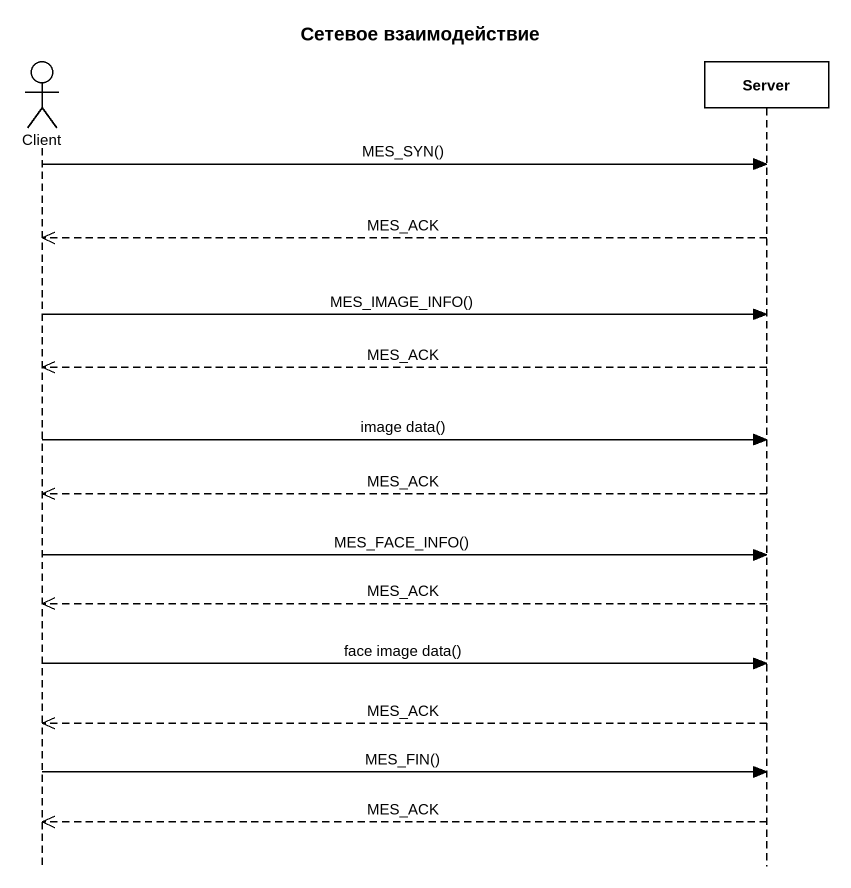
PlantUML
@startuml
title Сетевое взаимодействие
hide footbox
actor Client
participant Server

Client -> Server : MES_SYN()
Server -->> Client : MES_ACK
Client -> Server : MES_IMAGE_INFO()
Server -->> Client : MES_ACK
Client -> Server : image data()
Server -->> Client : MES_ACK
Client -> Server : MES_FACE_INFO()
Server -->> Client : MES_ACK
Client -> Server : face image data()
Server -->> Client : MES_ACK
Client -> Server : MES_FIN()
Server -->> Client : MES_ACK
@enduml
